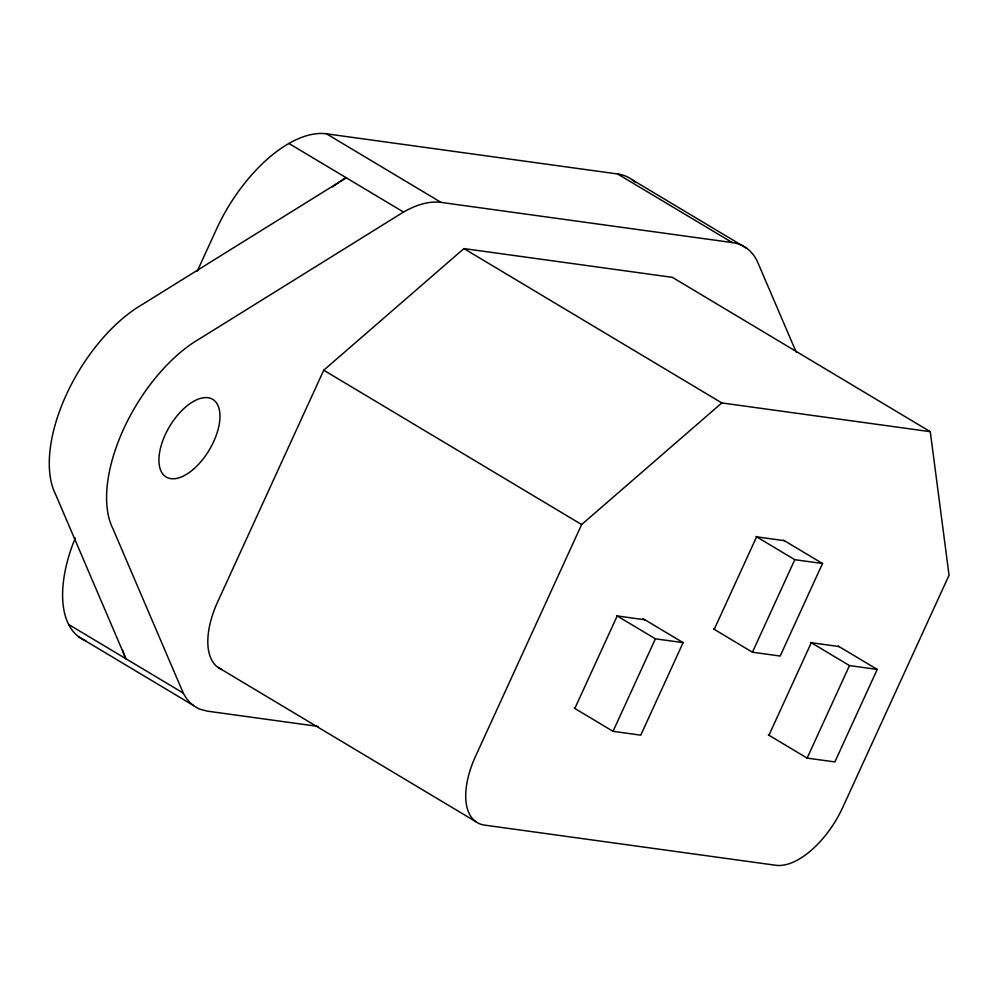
<?xml version="1.0" encoding="UTF-8"?>
<svg xmlns="http://www.w3.org/2000/svg" width="999" height="999" viewBox="0 0 999 999"><rect width="100%" height="100%" fill="white"/><g stroke="black" fill="none" stroke-linecap="round" stroke-linejoin="round"><path stroke-width="1.5" d="M75.312 538.149L73.039 543.631A116.521 59.353 -59.1 0 0 85.727 640.721M197.265 271.166L216.433 229.295A116.421 59.303 -59.1 0 1 326.473 133.816L617.632 173.976A116.421 59.303 -59.1 0 1 635.152 182.268M930.281 431.68L721.815 402.934L581.643 524.55L475.561 756.255A71.141 36.239 -59.1 0 0 484.577 825.112L775.724 865.271A71.141 36.239 -59.1 0 0 842.969 806.93L949.05 575.224L930.281 431.68L672.377 277.347L463.923 248.589L323.738 370.217L217.657 601.91A71.141 36.239 -59.1 0 0 221.94 669.542M574.825 708.466L617.182 615.958L644.917 619.78M613.036 731.33L655.394 638.823L683.116 642.644L640.759 735.164L613.036 731.33L574.2 708.091M714.235 629.333L756.593 536.825L784.315 540.646M752.447 652.21L794.804 559.69L822.527 563.511L780.169 656.031L752.447 652.21L713.611 628.97M768.93 735.239L811.288 642.719L839.01 646.553M807.13 758.104L849.487 665.584L877.222 669.417L834.864 761.925L807.13 758.104L768.306 734.864M796.228 352.21L757.067 260.814A116.421 59.303 -59.1 0 0 732.255 242.57L441.108 202.41A116.421 59.303 -59.1 0 0 403.521 212.05L200.075 338.499A122.889 62.587 -59.1 0 0 112.962 528.796L183.267 693.081A116.521 59.353 -59.1 0 0 200.362 709.327L207.342 711.138L318.281 726.448M632.155 179.745L746.777 248.339M617.632 173.976L732.255 242.57M326.473 133.816L441.108 202.41M288.898 143.456L403.521 212.05M463.923 248.589L721.815 402.934M783.691 540.272L822.527 563.511M755.968 536.451L794.804 559.69M838.386 646.178L877.222 669.417M810.664 642.345L849.487 665.584M323.738 370.217L581.643 524.55M642.944 618.606L683.116 642.644M616.558 615.584L655.394 638.823M217.794 667.245L475.699 821.59M68.644 624.475L183.267 693.081M78.933 636.962L193.556 705.556M122.627 650.274A116.521 59.353 -59.1 0 0 125.949 658.778L55.644 494.493A122.889 62.587 -59.1 0 1 142.77 304.208L346.216 177.76A116.421 59.303 -59.1 0 0 332.542 186.938M193.494 469.18A45.28 23.064 -59.1 0 0 213.624 399.962A45.28 23.064 -59.1 0 0 161.214 445.429A45.28 23.064 -59.1 0 0 193.494 469.18"/></g></svg>
